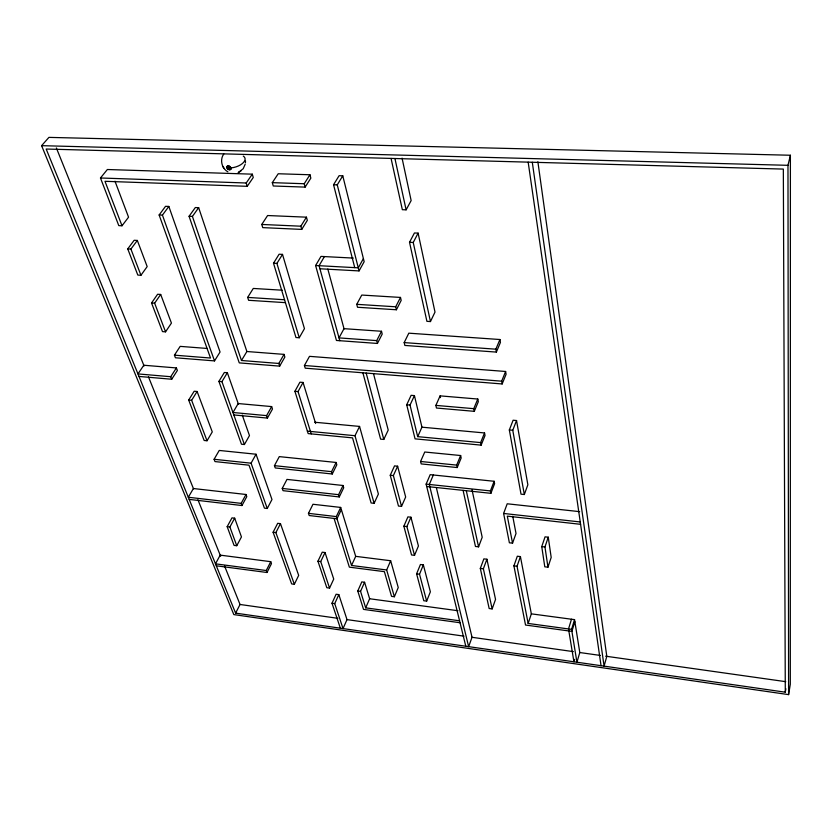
<?xml version="1.0" encoding="UTF-8"?>
<svg xmlns="http://www.w3.org/2000/svg" width="832" height="832" viewBox="0 0 832 832"><rect width="100%" height="100%" fill="white"/><g stroke="black" fill="none" stroke-linecap="round" stroke-linejoin="round"><path stroke-width="1.25" d="M790.4 155.241L790.306 684.268L788.601 694.616L233.813 614.588L41.6 145.662L48.932 137.384L790.4 155.241L787.977 165.318L788.601 694.616M245.45 162.687L245.482 160.95M228.706 169.634L229.154 166.026M785.294 692.193L783.338 169.083L46.186 149.032L235.612 613.132L785.294 692.193L785.876 688.74M245.211 164.154L243.214 168.719L238.15 172.609L240.926 171.049M574.652 659.37L573.934 661.794L568.516 628.95L571.49 619.226M574.86 621.639L571.906 631.374L525.533 625.03L513.916 565.874L517.317 556.223L520.426 556.598L531.336 613.85L528.154 623.449L571.584 629.366L576.93 662.22L579.79 652.538L574.538 619.632L531.336 613.85M571.584 629.366L574.538 619.632M547.966 567.185L551.19 557.43L548.257 537.191L545.054 536.848L541.746 546.614L544.794 566.821L547.966 567.185L544.96 546.957L548.257 537.191M528.154 623.449L517.036 566.259L520.426 556.598M492.149 608.92L495.539 599.404L486.918 559.239L483.87 558.875L480.314 568.412L489.164 608.514L492.149 608.92L483.371 568.786L486.918 559.239M579.634 511.649L507.208 503.786L503.62 513.458L509.382 542.786L512.554 543.161L516.017 533.489L512.741 516.287M524.326 494.52L527.862 484.775L516.537 420.534L513.105 420.233L509.33 429.967L521.019 494.177L524.326 494.52L512.772 430.279L516.537 420.534M228.29 169.447L229.57 166.223M463.081 490.36L475.467 546.468L478.577 546.842L482.196 537.274L472.025 489.861M426.712 486.491L490.89 493.324L490.412 490.932L494.135 481.281L430.196 474.666L426.13 484.12L465.795 646.235M490.89 493.324L494.603 483.673L494.135 481.281M426.66 601.12L430.373 591.812L423.353 564.876L420.43 564.512L416.593 573.83L423.779 600.735L426.66 601.12L419.526 574.215L423.353 564.876M480.626 442.593L484.536 432.952L421.949 427.18L417.695 436.644L480.626 442.593L481.146 445.141L415.054 438.849L406.713 404.768L411.122 395.325L414.43 395.606L421.949 427.18M481.146 445.141L485.035 435.5L484.536 432.952M502.154 383.958L506.095 374.254L505.606 371.478L309.504 356.346L304.429 365.498L305.24 368.181L502.154 383.958L501.654 381.181L505.606 371.478M457.205 467.553L461.167 457.985L460.637 455.53L424.757 452.015L420.586 461.479L421.19 463.913L457.205 467.553L456.664 465.098L460.637 455.53M474.302 411.33L478.327 401.7L477.797 399.038L440.118 395.866L435.864 405.392L436.457 408.034L474.302 411.33L473.762 408.668L477.797 399.038M414.523 555.339L418.423 545.99L410.925 517.213L407.909 516.87L403.863 526.219L411.549 554.975L414.523 555.339L406.89 526.573L410.925 517.213M496.371 352.092L500.438 342.41L499.928 339.518L408.814 333.174L404.186 342.597L404.862 345.436L496.371 352.092L495.851 349.19L499.928 339.518M334.069 518.44L349.357 567.154L384.384 571.657L391.55 596.378L394.378 596.752L398.247 587.538L390.655 560.737L355.701 556.348L340.694 507.426L312.978 504.275L308.454 513.344L309.182 515.528L336.981 518.773L341.359 509.621M433.347 474.989L429.291 484.463L468.645 646.651L472.035 637.291L436.342 487.573M394.378 596.752L386.672 569.972L390.655 560.737M459.566 620.797L365.685 607.849L369.637 598.749L364.582 582.254L361.806 581.89L357.77 590.99L363.522 609.388L460.044 622.742M401.534 506.386L405.662 497.016L397.623 466.211L394.524 465.889L390.25 475.259L398.476 506.043L401.534 506.386L393.37 475.582L397.623 466.211M365.685 607.849L360.558 591.365L364.582 582.254M386.672 569.972L351.551 565.479L355.701 556.348M338.822 594.61L347.006 619.611L343.034 628.586L334.724 603.616L338.822 594.61L336.107 594.235L331.999 603.231L340.361 628.202M315.65 423.53L303.056 382.45L299.926 382.19L294.902 391.31L308.152 433.597L352.539 437.871L371.114 502.975L374.13 503.318L378.394 494.031L359.559 426.421L314.735 422.24M329.555 588.089L333.726 579.072L325.031 552.531L322.244 552.178L317.938 561.215L326.81 587.725L329.555 588.089L320.726 561.569L325.031 552.531M417.695 436.644L410.03 405.059L414.43 395.606M362.877 372.798L380.598 439.14L383.791 439.442L388.211 430.082L373.526 373.755M351.551 565.479L336.305 516.589L340.694 507.426M430.466 321.568L435.001 312.094L418.111 233.137L414.43 232.97L409.521 242.299L426.91 321.329L430.466 321.568L413.234 242.476L418.111 233.137M339.279 496.943L338.582 494.676L343.034 485.493L286.978 479.409L282.246 488.436L283.015 490.672L339.279 496.943L343.72 487.75L343.034 485.493M294.351 584.282L298.678 575.37L280.467 523.65L277.69 523.318L273.094 532.251L291.647 583.929L294.351 584.282L275.87 532.594L280.467 523.65M374.13 503.318L354.983 435.708L359.559 426.421M332.259 473.99L331.542 471.661L336.118 462.467L279.302 456.622L274.446 465.65L275.236 467.958L332.259 473.99L336.814 464.807L336.118 462.467M266.261 570.534L270.754 561.683L220.199 555.131L215.488 563.836L266.261 570.534L266.999 572.499L216.278 565.791M266.999 572.499L271.471 563.659L270.754 561.683M396.417 309.764L401.18 300.394L400.494 297.43L361.764 295.058L356.751 304.325L357.521 307.268L396.417 309.764L395.71 306.79L400.494 297.43M376.719 340.61L381.503 331.271L344.011 328.661L339.019 337.896L376.719 340.61L377.437 343.45L336.45 340.465L315.609 265.512L320.986 256.402L353.34 258.086M377.437 343.45L382.2 334.1L381.503 331.271M235.612 613.132L240.042 604.479L224.536 565.937M267.259 508.477L271.981 499.522L256.038 454.23L219.232 450.445L214.094 459.295L214.968 461.573L248.997 465.182L264.43 508.144L267.259 508.477L251.077 463.185L256.038 454.23M236.756 545.719L241.457 536.921L234.686 518.17L231.982 517.868L227.167 526.666L234.073 545.407L236.756 545.719L229.882 526.978L234.686 518.17M391.061 158.413L402.345 209.695L406.12 209.841L411.143 200.574L402.064 158.122M241.956 505.534L246.792 496.652L246.002 494.489L193.398 488.53L188.313 497.255L241.155 503.37L241.956 505.534L189.186 499.398M241.155 503.37L246.002 494.489M311.22 433.888L298.043 391.581L303.056 382.45M223.818 153.962C219.565 159.661 221.697 168.49 227.906 171.839M319.935 268.767L359.06 270.92L364.166 261.685L342.774 175.812L339.102 175.698L333.549 184.735L354.734 267.644M363.397 258.606L358.28 267.831L315.609 265.512M233.844 414.95L267.415 418.09L272.48 409.053L271.658 406.588L238.202 403.551L232.96 412.495L266.583 415.615L271.658 406.588M238.41 404.154L227.354 372.736L224.338 372.486L218.899 381.389L241.478 444.226L244.41 444.527L249.475 435.573L242.237 415.033M299.25 337.761L304.45 328.64L282.506 254.394L279.115 254.218L273.51 263.224L295.974 337.522L299.25 337.761L276.91 263.411L282.506 254.394M278.824 363.459L284.034 354.38L246.886 351.52L241.478 360.495L278.824 363.459L279.666 366.132L239.262 362.887L189.072 216.278L195.322 207.542L198.661 207.678L246.886 351.52M279.666 366.132L284.866 357.053L284.034 354.38M324.438 256.578L319.082 265.699L339.799 340.704M207.033 440.762L212.274 431.912L197.111 391.487L194.178 391.227L188.687 400.046L204.152 440.471L207.033 440.762L191.63 400.306L197.111 391.487M244.41 444.527L221.936 381.649L227.354 372.736M359.06 270.92L337.251 184.86L342.774 175.812M301.746 229.403L307.32 220.366L306.446 217.173L267.602 215.53L261.778 224.453L262.746 227.625L301.746 229.403L300.841 226.2L306.446 217.173M214.531 360.901L220.064 352.009L168.834 206.45L165.547 206.315L159.13 214.978L210.517 358.03L174.439 355.16L175.427 357.77L214.531 360.901L162.438 215.114L168.834 206.45M285.428 302.65L248.602 300.29L247.666 297.409L253.282 288.444L282.381 290.212M305.136 187.106L310.846 178.131L309.951 174.762L278.221 173.753L272.303 182.645L273.27 185.994L305.136 187.106L304.221 183.737L309.951 174.762M138.996 376.438L171.714 379.246L177.372 370.469L176.405 367.942L143.801 365.238L137.977 373.922L170.726 376.709L176.405 367.942M174.439 355.16L180.18 346.372L207.106 348.452M165.558 331.843L171.434 323.086L160.69 294.455L157.612 294.258L151.538 302.973L162.5 331.625L165.558 331.843L154.638 303.181L160.69 294.455M122.002 225.774L104.988 181.303L247.218 186.316L253.271 177.486L252.283 174.169L107.359 169.51L100.474 177.986L118.789 225.628L122.002 225.774L128.554 217.194L114.993 181.21M247.218 186.316L246.21 182.998L252.283 174.169M241.478 360.495L192.421 216.424L198.661 207.678M140.941 275.267L147.181 266.594L137.322 240.438L134.16 240.271L127.743 248.893L137.81 275.08L140.941 275.267L130.915 249.059L137.322 240.438M229.965 166.483L227.895 169.187M230.318 166.785L227.552 168.886M230.61 167.138L227.25 168.532M230.849 167.513L227.022 168.158M41.6 145.662L787.977 165.318M272.303 182.645L304.221 183.737M333.549 184.735L337.251 184.86M100.474 177.986L246.21 182.998M159.13 214.978L162.438 215.114M189.072 216.278L192.421 216.424M261.778 224.453L300.841 226.2M409.521 242.299L413.234 242.476M127.743 248.893L130.915 249.059M273.51 263.224L276.91 263.411M247.666 297.409L284.544 299.749M356.751 304.325L395.71 306.79M151.538 302.973L154.638 303.181M404.186 342.597L495.851 349.19M304.429 365.498L501.654 381.181M218.899 381.389L221.936 381.649M294.902 391.31L298.043 391.581M435.864 405.392L473.762 408.668M406.713 404.768L410.03 405.059M188.687 400.046L191.63 400.306M509.33 429.967L512.772 430.279M307.382 431.142L354.983 435.708M226.855 167.773L231.088 168.282M420.586 461.479L456.664 465.098M390.25 475.259L393.37 475.582M214.094 459.295L251.077 463.185M274.446 465.65L331.542 471.661M426.13 484.12L490.412 490.932M282.246 488.436L338.582 494.676M503.62 513.458L580.247 521.966M541.746 546.614L544.96 546.957M580.59 524.316L507.302 516.142L512.554 543.161M227.167 526.666L229.882 526.978M308.454 513.344L336.305 516.589M403.863 526.219L406.89 526.573M273.094 532.251L275.87 532.594M513.916 565.874L517.036 566.259M480.314 568.412L483.371 568.786M317.938 561.215L320.726 561.569M416.593 573.83L419.526 574.215M357.77 590.99L360.558 591.365M369.637 598.749L457.954 610.719M331.999 603.231L334.724 603.616M240.042 604.479L337.854 618.311M346.871 619.59L463.986 636.158M471.713 637.25L573.383 651.633M579.821 652.538L600.413 655.45M605.561 656.178L785.741 681.668M226.772 167.388L231.088 168.657M226.782 167.024L230.994 168.99M226.866 166.681L230.838 169.281M227.022 166.39L230.599 169.52M227.261 166.15L230.298 169.686M227.562 165.984L229.944 169.79M222.81 166.4L224.151 168.553M227.916 165.88L229.549 169.811M56.378 147.961L144.092 365.986M148.46 376.823L193.523 488.842M197.891 499.689L220.667 556.296M170.726 376.709L171.714 379.246M266.583 415.615L267.415 418.09M327.829 269.058L344.094 328.973M366.184 373.058L383.791 439.442M228.311 165.849L229.133 169.759M440.118 395.866L440.502 397.623M466.305 490.703L478.577 546.842M394.93 158.517L406.12 209.841M528.164 162.146L601.047 665.694M532.293 162.261L604.084 666.13L606.798 656.354L537.878 161.782M228.727 165.901L228.842 167.96A11.908 5.97 -15.6 0 0 242.33 163.592A11.908 5.97 -15.6 0 0 243.277 156.083"/></g></svg>
